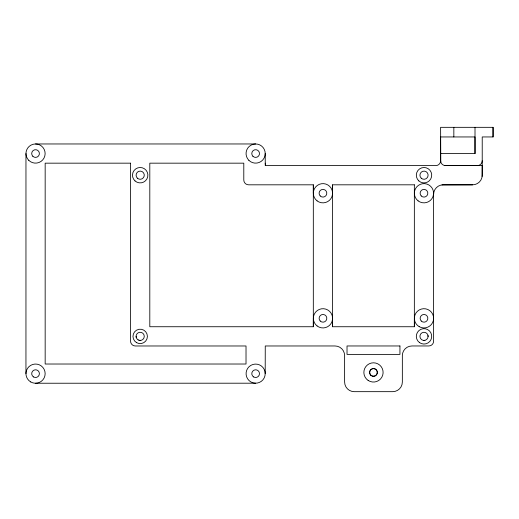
<?xml version="1.0" encoding="UTF-8"?>
<svg xmlns="http://www.w3.org/2000/svg" width="519" height="519" viewBox="0 0 519 519"><rect width="100%" height="100%" fill="white"/><g stroke="black" fill="none" stroke-linecap="round" stroke-linejoin="round"><path stroke-width="0.78" d="M25.95 373.641L25.963 153.546M453.84 136.951L453.84 127.33M440.612 153.585L475.008 153.585L475.008 127.33M441.954 184.9L472.601 184.816A9.621 9.621 0 0 0 482.222 175.195L482.222 136.945L493.05 136.945L493.05 127.33L440.612 127.33L440.774 162.006M265.203 373.641A9.563 9.563 0 0 0 250.859 365.363A9.563 9.563 0 0 0 250.859 381.919A9.563 9.563 0 0 0 265.203 373.641L265.261 345.978L334.995 345.965A9.621 9.621 0 0 1 344.616 355.593L344.622 382.049A9.621 9.621 0 0 0 354.243 391.67L392.727 391.663A9.621 9.621 0 0 0 402.348 382.042L402.348 355.586A9.621 9.621 0 0 1 411.969 345.965L428.804 345.959A4.814 4.814 0 0 0 433.618 341.145L433.592 193.237M313.32 193.237L313.32 184.816L248.601 184.816A4.814 4.814 0 0 1 243.794 180.009L243.794 163.167L149.803 163.167L149.803 326.736L313.32 326.736L313.346 318.316M332.569 193.237L332.588 184.816L414.35 184.816M414.35 326.736L414.37 318.316M475.008 153.585L475.008 136.951L440.612 136.951L440.612 160.806A4.814 4.814 0 0 1 435.804 165.613L265.261 165.574L265.222 153.546M482.145 176.454L482.229 165.574L444.783 165.574M423.802 340.438L424.866 340.354M35.545 143.964L255.64 143.964M265.254 163.167L265.443 165.574M472.601 184.816L443.213 184.816A9.621 9.621 0 0 0 433.592 194.443M332.588 318.316L332.588 326.736L414.35 326.736L414.35 184.816M35.545 383.236L255.64 383.204M139.124 340.308L140.182 340.445M136.095 336.357L136.231 337.415M428.013 335.501L428.097 336.572A4.087 4.087 0 0 1 421.791 339.789A4.087 4.087 0 0 1 422.155 332.718A4.087 4.087 0 0 1 428.097 336.572M493.05 127.33L493.05 136.945M332.588 184.816L332.588 326.736M313.32 184.816L313.32 326.736M482.229 160.767A4.814 4.814 0 0 1 477.415 165.574L445.419 165.574A4.814 4.814 0 0 1 440.612 160.767M130.561 163.167L45.166 163.167L45.166 364.02L246.019 364.02L246.019 345.978L135.368 345.978A4.814 4.814 0 0 1 130.561 341.171L130.561 163.167M399.941 345.965L347.023 345.965L347.023 354.386L399.941 354.386L399.941 345.965M33.625 376.976A3.847 3.847 0 0 0 39.399 373.641A3.847 3.847 0 0 0 33.625 370.306A3.847 3.847 0 0 0 33.625 376.976M32.827 156.271A3.847 3.847 0 0 0 39.262 154.545A3.847 3.847 0 0 0 34.552 149.829A3.847 3.847 0 0 0 32.827 156.271M248.861 160.326A9.582 9.582 0 0 0 264.898 156.031A9.582 9.582 0 0 0 253.162 144.295A9.582 9.582 0 0 0 248.861 160.326M419.177 326.652A9.621 9.621 0 0 0 433.612 318.316A9.621 9.621 0 0 0 419.177 309.986A9.621 9.621 0 0 0 419.177 326.652M418.113 200.872A9.621 9.621 0 0 0 433.508 194.489A9.621 9.621 0 0 0 420.286 184.349A9.621 9.621 0 0 0 418.113 200.872M28.772 160.326A9.582 9.582 0 0 0 44.803 156.031A9.582 9.582 0 0 0 33.067 144.295A9.582 9.582 0 0 0 28.772 160.326M30.751 381.952A9.595 9.595 0 0 0 45.147 373.641A9.595 9.595 0 0 0 30.751 365.331A9.595 9.595 0 0 0 30.751 381.952M317.09 200.872A9.621 9.621 0 0 0 332.484 194.489A9.621 9.621 0 0 0 319.263 184.349A9.621 9.621 0 0 0 317.09 200.872M317.109 325.951A9.621 9.621 0 0 0 332.504 319.574A9.621 9.621 0 0 0 319.282 309.428A9.621 9.621 0 0 0 317.109 325.951M253.713 376.976A3.847 3.847 0 0 0 259.487 373.641A3.847 3.847 0 0 0 253.713 370.306A3.847 3.847 0 0 0 253.713 376.976M421.272 178.225A4.087 4.087 0 0 0 428.013 176.058A4.087 4.087 0 0 0 422.764 171.302A4.087 4.087 0 0 0 421.272 178.225M136.581 342.657A7.214 7.214 0 0 0 147.402 336.403A7.214 7.214 0 0 0 136.581 330.155A7.214 7.214 0 0 0 136.581 342.657M135.037 180.923A7.694 7.694 0 0 0 147.714 176.791A7.694 7.694 0 0 0 137.795 167.877A7.694 7.694 0 0 0 135.037 180.923M419.508 342.598A7.694 7.694 0 0 0 431.672 337.142A7.694 7.694 0 0 0 420.87 329.331A7.694 7.694 0 0 0 419.508 342.598M137.451 178.238A4.087 4.087 0 0 0 144.185 176.045A4.087 4.087 0 0 0 138.91 171.309A4.087 4.087 0 0 0 137.451 178.238M138.138 339.9A4.087 4.087 0 0 0 144.269 336.357A4.087 4.087 0 0 0 138.138 332.815A4.087 4.087 0 0 0 138.138 339.9M418.846 180.904A7.694 7.694 0 0 0 431.542 176.823A7.694 7.694 0 0 0 421.662 167.871A7.694 7.694 0 0 0 418.846 180.904M252.915 156.271A3.847 3.847 0 0 0 259.357 154.545A3.847 3.847 0 0 0 254.641 149.829A3.847 3.847 0 0 0 252.915 156.271M320.223 195.961A3.847 3.847 0 0 0 326.665 194.236A3.847 3.847 0 0 0 321.949 189.519A3.847 3.847 0 0 0 320.223 195.961M421.246 195.961A3.847 3.847 0 0 0 427.688 194.236A3.847 3.847 0 0 0 422.972 189.519A3.847 3.847 0 0 0 421.246 195.961M421.266 321.04A3.847 3.847 0 0 0 427.708 319.315A3.847 3.847 0 0 0 422.991 314.598A3.847 3.847 0 0 0 421.266 321.04M320.242 321.04A3.847 3.847 0 0 0 326.685 319.315A3.847 3.847 0 0 0 321.968 314.598A3.847 3.847 0 0 0 320.242 321.04M368.133 380.421A9.621 9.621 0 0 0 383.087 373.064A9.621 9.621 0 0 0 369.236 363.793A9.621 9.621 0 0 0 368.133 380.421M370.942 375.315A3.847 3.847 0 0 0 377.261 373.18A3.847 3.847 0 0 0 372.253 368.782A3.847 3.847 0 0 0 370.942 375.315A3.847 3.847 0 0 0 377.255 373.18A3.847 3.847 0 0 0 372.253 368.782A3.847 3.847 0 0 0 370.942 375.315"/></g></svg>
